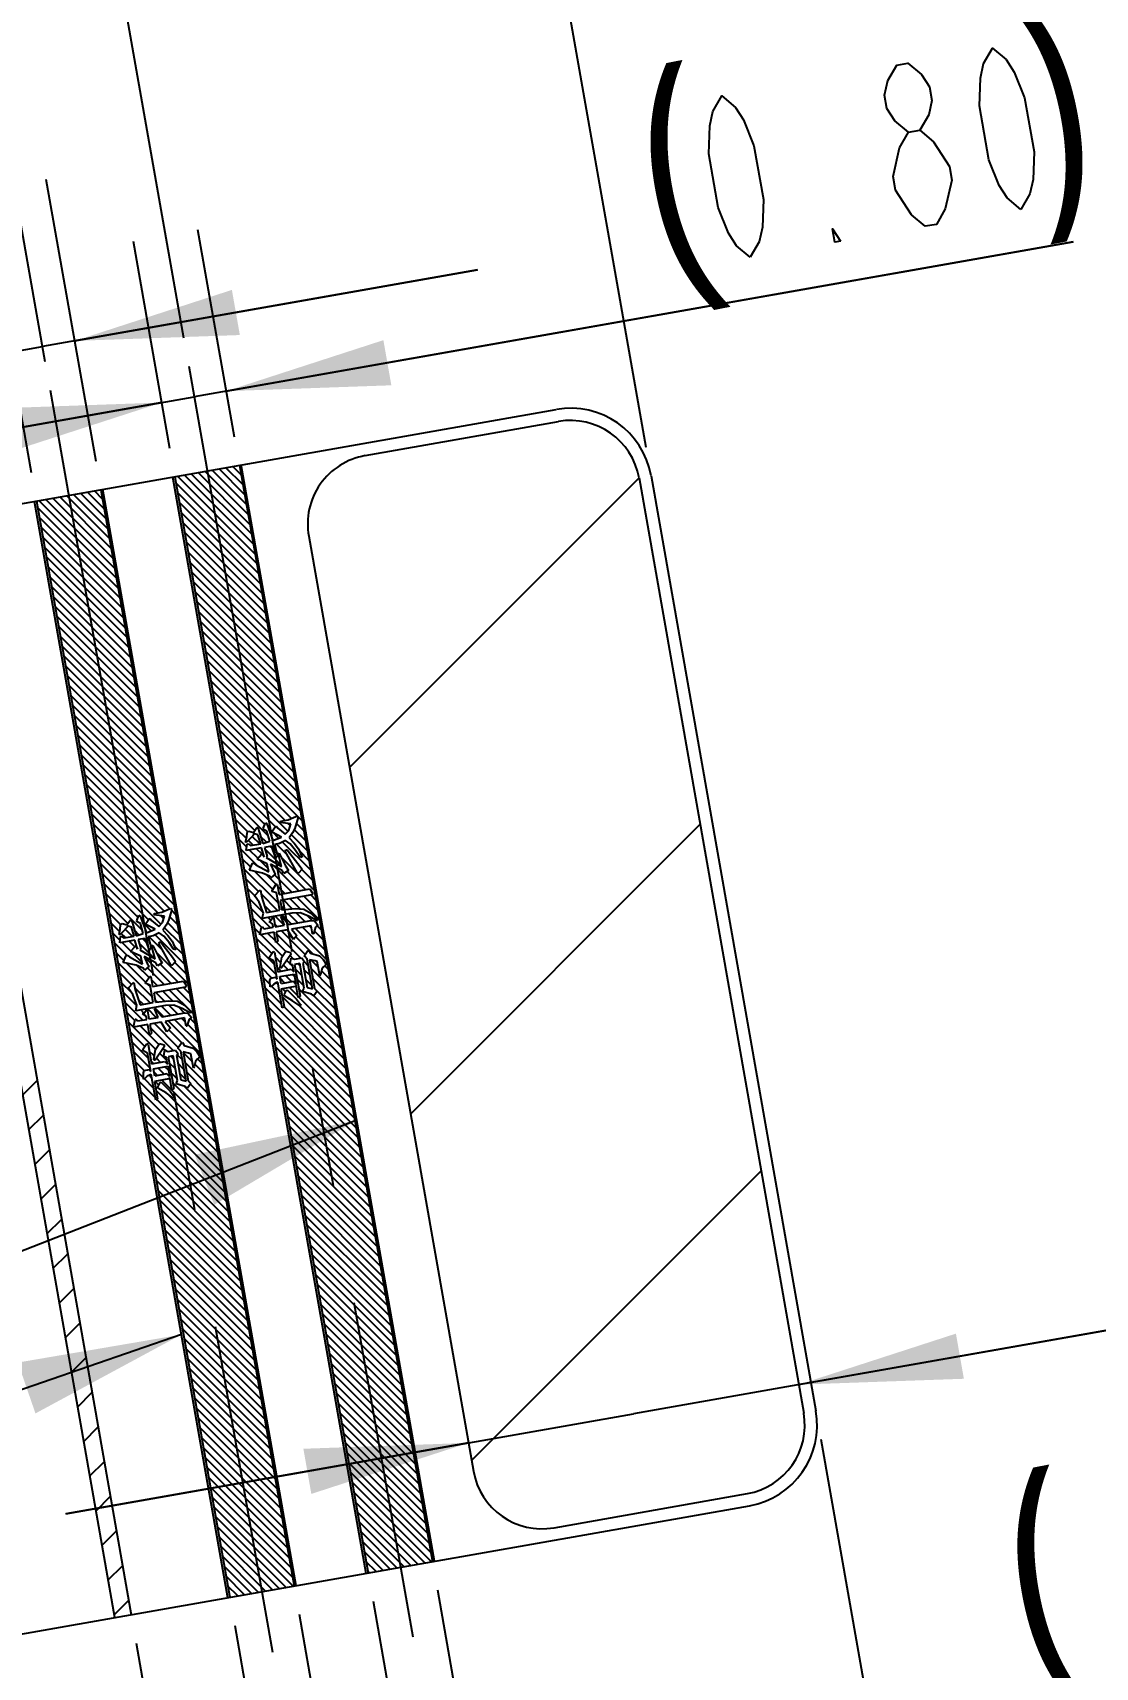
# Model space of a CAD drawing. Header units: millimetres. Extents: x -28 to 350, y 32 to 299.
# Drawn here: x 136.9 to 149.89, y 163.38 to 183.35 of the extents above; entities that cross this region are included whole.
import ezdxf

# ---------------------------------------------------------------- set-up
doc = ezdxf.new("R2010")
doc.units = ezdxf.units.MM
doc.header["$LTSCALE"] = 19.36
doc.header["$PDMODE"] = 3
doc.header["$PDSIZE"] = 6
doc.linetypes.add('CENTER', pattern=[0.6, 0.375, -0.075, 0.075, -0.075])
doc.layers.get('0').update_dxf_attribs({"linetype": 'CONTINUOUS'})
doc.layers.get('Defpoints').update_dxf_attribs({"linetype": 'CONTINUOUS'})
doc.layers.add('00_COSMETICS', color=7, linetype='CONTINUOUS')
doc.layers.add('DEFAULT_1', color=7, linetype='CENTER')
doc.layers.add('備註', color=1, linetype='CONTINUOUS', lineweight=20)
doc.styles.add('CHINESE', font='', dxfattribs={"width": 0.8})
doc.styles.get("Standard").update_dxf_attribs({"font": 'simplex.shx', "width": 0.56})
doc.styles.get('CHINESE').set_extended_font_data('PMingLiU')
doc.dimstyles.new('DIMSTYLE_2', dxfattribs={"dimtxt": 2, "dimasz": 2, "dimexe": 2, "dimexo": 0.35, "dimgap": 0.5, "dimtad": 1, "dimzin": 0, "dimdsep": 46, "dimtxsty": 'Standard', "dimcen": 0.09, "dimazin": 0, "dimtp": 0.01, "dimtm": 0.01, "dimtfac": 1, "dimtofl": 0, "dimtmove": 0, "dimatfit": 3, "dimfxl": 1, "dimtolj": 1, "dimtzin": 0, "dimarcsym": 0})
doc.dimstyles.new('DIMSTYLE_4', dxfattribs={"dimtxt": 2, "dimasz": 2, "dimexe": 2, "dimexo": 0.35, "dimgap": 0.5, "dimtad": 1, "dimzin": 0, "dimdsep": 46, "dimtxsty": 'Standard', "dimcen": 0.09, "dimazin": 0, "dimtol": 1, "dimtp": 0.4, "dimtm": 0.4, "dimtfac": 1, "dimtofl": 0, "dimtmove": 0, "dimatfit": 3, "dimfxl": 1, "dimtolj": 1, "dimtzin": 0, "dimarcsym": 0})
doc.dimstyles.get("Standard").update_dxf_attribs({"dimtxt": 2, "dimasz": 2, "dimexe": 2, "dimexo": 0.35, "dimtad": 1, "dimzin": 0, "dimdsep": 46, "dimtxsty": 'Standard', "dimcen": 0.09, "dimazin": 0, "dimtol": 1, "dimtp": 0.01, "dimtm": 0.01, "dimtfac": 1, "dimtofl": 0, "dimtmove": 0, "dimatfit": 3, "dimfxl": 1, "dimtolj": 1, "dimtzin": 0, "dimarcsym": 0})

# ---------------------------------------------------------------- blocks, each defined once
blk = doc.blocks.new('_FILLED')
at = {"color": 0, "linetype": 'ByBlock'}
blk.add_solid([(0, 0), (-1, 0.14), (-1, -0.14)], dxfattribs=at)
blk = doc.blocks.new('*D1619')
at = {"color": 2}
for p, q in [((140.634, 184.258), (162.033, 188.031)), ((144.395, 178.286), (142.913, 186.691)), ((138.743, 179.624), (137.66, 185.764)), ((143.26, 184.721), (140.634, 184.258)), ((138.008, 183.795), (140.634, 184.258))]:
    blk.add_line(p, q, dxfattribs=at)
at = {"color": 2, "xscale": 2, "yscale": 2, "zscale": 2}
for p, rotation in [((143.26, 184.721), 10), ((138.008, 183.795), 190)]:
    blk.add_blockref('_FILLED', p, dxfattribs=dict(at, rotation=rotation))
blk = doc.blocks.new('*D1720')
at = {"color": 2}
for p, q in [((138.42, 191.858), (160.346, 195.724)), ((144.395, 178.286), (141.546, 194.44)), ((137.047, 179.332), (134.599, 193.215)), ((141.893, 192.47), (138.42, 191.858)), ((134.946, 191.245), (138.42, 191.858))]:
    blk.add_line(p, q, dxfattribs=at)
at = {"color": 2, "xscale": 2, "yscale": 2, "zscale": 2}
for p, rotation in [((141.893, 192.47), 10), ((134.946, 191.245), 190)]:
    blk.add_blockref('_FILLED', p, dxfattribs=dict(at, rotation=rotation))
blk = doc.blocks.new('*D1922')
at = {"color": 2}
for p, q in [((159.22, 169.123), (144.242, 166.482)), ((146.261, 166.838), (159.22, 169.123)), ((137.299, 165.258), (144.242, 166.482)), ((142.223, 166.126), (137.299, 165.258))]:
    blk.add_line(p, q, dxfattribs=at)
at = {"color": 2, "xscale": 2, "yscale": 2, "zscale": 2}
for p, rotation in [((146.261, 166.838), 190), ((142.223, 166.126), 10)]:
    blk.add_blockref('_FILLED', p, dxfattribs=dict(at, rotation=rotation))
blk = doc.blocks.new('*D2831')
at = {"color": 2}
for p, q in [((141.056, 164.192), (141.904, 159.384)), ((141.844, 164.331), (142.692, 159.522)), ((154.473, 163.631), (141.951, 161.423)), ((142.345, 161.492), (154.473, 163.631)), ((136.633, 160.485), (141.951, 161.423)), ((141.557, 161.353), (136.633, 160.485))]:
    blk.add_line(p, q, dxfattribs=at)
at = {"color": 2, "xscale": 2, "yscale": 2, "zscale": 2}
for p, rotation in [((142.345, 161.492), 190), ((141.557, 161.353), 10)]:
    blk.add_blockref('_FILLED', p, dxfattribs=dict(at, rotation=rotation))
blk = doc.blocks.new('*D2932')
at = {"color": 2}
for p, q in [((140.153, 164.032), (142.28, 151.967)), ((139.365, 163.894), (141.492, 151.828)), ((146.857, 154.805), (141.539, 153.867)), ((141.933, 153.937), (146.857, 154.805)), ((132.872, 152.339), (141.539, 153.867)), ((141.145, 153.798), (132.872, 152.339))]:
    blk.add_line(p, q, dxfattribs=at)
at = {"color": 2, "xscale": 2, "yscale": 2, "zscale": 2}
for p, rotation in [((141.933, 153.937), 190), ((141.145, 153.798), 10)]:
    blk.add_blockref('_FILLED', p, dxfattribs=dict(at, rotation=rotation))
blk = doc.blocks.new('*D3033')
at = {"color": 2}
for p, q in [((139.361, 178.413), (138.915, 180.944)), ((138.573, 178.275), (138.127, 180.805)), ((149.615, 180.8), (138.868, 178.905)), ((139.262, 178.975), (149.615, 180.8)), ((133.55, 177.967), (138.868, 178.905)), ((138.474, 178.836), (133.55, 177.967))]:
    blk.add_line(p, q, dxfattribs=at)
at = {"color": 2, "xscale": 2, "yscale": 2, "zscale": 2}
for p, rotation in [((139.262, 178.975), 190), ((138.474, 178.836), 10)]:
    blk.add_blockref('_FILLED', p, dxfattribs=dict(at, rotation=rotation))
blk = doc.blocks.new('*D3134')
at = {"color": 2}
for p, q in [((137.67, 178.115), (137.062, 181.559)), ((136.882, 177.976), (136.274, 181.42)), ((142.334, 180.458), (137.016, 179.52)), ((137.41, 179.589), (142.334, 180.458)), ((129.495, 178.194), (137.016, 179.52)), ((136.622, 179.45), (129.495, 178.194))]:
    blk.add_line(p, q, dxfattribs=at)
at = {"color": 2, "xscale": 2, "yscale": 2, "zscale": 2}
for p, rotation in [((137.41, 179.589), 190), ((136.622, 179.45), 10)]:
    blk.add_blockref('_FILLED', p, dxfattribs=dict(at, rotation=rotation))
blk = doc.blocks.new('*D3336')
at = {"color": 0, "lineweight": -2}
for p, q in [((146.53, 166.172), (148.314, 156.058)), ((138.159, 163.681), (139.768, 154.552)), ((147.966, 158.028), (158.274, 159.846)), ((145.997, 157.681), (141.391, 156.869))]:
    blk.add_line(p, q, dxfattribs=at)
at = {"color": 0}
for points in [[(146.055, 157.352), (145.939, 158.009), (147.966, 158.028)], [(141.333, 157.197), (141.449, 156.54), (139.421, 156.521)]]:
    blk.add_solid(points, dxfattribs=at)
at = {"layer": 'Defpoints', "color": 0}
for p in [(146.47, 166.517), (138.098, 164.026), (139.421, 156.521)]:
    blk.add_point(p, dxfattribs=at)
at = {"color": 0, "insert": (149.879, 161.581), "char_height": 2, "attachment_point": 1, "rotation": 10, "line_spacing_factor": 0.9}
blk.add_mtext('\\A1;{8.68\\C1;%%P0.3}', dxfattribs=at)

msp = doc.modelspace()

# ---------------------------------------------------------------- linework, layer by layer
at = {"color": 2}
for p, q in [((147.805, 180.989), (147.638, 181.128)), ((139.612, 176.989), (138.666, 177.935)), ((139.591, 177.11), (138.75, 177.95)), ((139.57, 177.231), (138.835, 177.965)), ((139.548, 177.352), (138.92, 177.98)), ((139.527, 177.473), (139.004, 177.995)), ((139.506, 177.593), (139.089, 178.01)), ((139.484, 177.714), (139.174, 178.025)), ((139.463, 177.835), (139.258, 178.04)), ((139.442, 177.956), (139.343, 178.055)), ((137.772, 177.535), (137.566, 177.741)), ((137.751, 177.656), (137.65, 177.756)), ((139.634, 176.868), (138.647, 177.854)), ((139.655, 176.747), (138.669, 177.734)), ((137.942, 176.568), (136.956, 177.554)), ((137.921, 176.689), (136.973, 177.637)), ((137.9, 176.81), (137.058, 177.652)), ((137.878, 176.931), (137.142, 177.667)), ((137.857, 177.052), (137.227, 177.682)), ((137.836, 177.173), (137.312, 177.697)), ((137.814, 177.293), (137.396, 177.712)), ((137.793, 177.414), (137.481, 177.727)), ((139.676, 176.626), (138.69, 177.613)), ((137.964, 176.447), (136.977, 177.433)), ((139.697, 176.506), (138.711, 177.492)), ((139.719, 176.385), (138.733, 177.371)), ((137.985, 176.326), (136.999, 177.313)), ((138.006, 176.206), (137.02, 177.192)), ((139.74, 176.264), (138.754, 177.25)), ((138.028, 176.085), (137.041, 177.071)), ((138.049, 175.964), (137.063, 176.95)), ((139.761, 176.143), (138.775, 177.129)), ((139.783, 176.022), (138.796, 177.008)), ((138.07, 175.843), (137.084, 176.829)), ((139.804, 175.901), (138.818, 176.887)), ((139.825, 175.78), (138.839, 176.767)), ((138.092, 175.722), (137.105, 176.708)), ((138.113, 175.601), (137.127, 176.587)), ((139.847, 175.659), (138.86, 176.646)), ((138.134, 175.48), (137.148, 176.467)), ((138.155, 175.359), (137.169, 176.346)), ((139.868, 175.539), (138.882, 176.525)), ((139.889, 175.418), (138.903, 176.404)), ((138.177, 175.239), (137.191, 176.225)), ((139.911, 175.297), (138.924, 176.283)), ((139.932, 175.176), (138.946, 176.162)), ((138.198, 175.118), (137.212, 176.104)), ((138.219, 174.997), (137.233, 175.983)), ((139.953, 175.055), (138.967, 176.041)), ((138.241, 174.876), (137.254, 175.862)), ((138.262, 174.755), (137.276, 175.741)), ((139.975, 174.934), (138.988, 175.92)), ((139.996, 174.813), (139.01, 175.8)), ((138.283, 174.634), (137.297, 175.62)), ((140.017, 174.692), (139.031, 175.679)), ((140.038, 174.572), (139.052, 175.558)), ((138.305, 174.513), (137.318, 175.5)), ((138.326, 174.392), (137.34, 175.379)), ((140.06, 174.451), (139.074, 175.437)), ((138.347, 174.272), (137.361, 175.258)), ((138.369, 174.151), (137.382, 175.137)), ((140.081, 174.33), (139.095, 175.316)), ((140.102, 174.209), (139.116, 175.195)), ((138.39, 174.03), (137.404, 175.016)), ((140.124, 174.088), (139.137, 175.074)), ((140.145, 173.967), (139.159, 174.953)), ((138.411, 173.909), (137.425, 174.895)), ((138.433, 173.788), (137.446, 174.774)), ((140.166, 173.846), (139.18, 174.833)), ((138.454, 173.667), (137.468, 174.653)), ((140.188, 173.725), (139.201, 174.712)), ((140.059, 173.754), (139.223, 174.591)), ((138.475, 173.546), (137.489, 174.533)), ((138.496, 173.425), (137.51, 174.412)), ((139.984, 173.73), (139.244, 174.47)), ((140.017, 173.597), (139.265, 174.349)), ((138.518, 173.305), (137.532, 174.291)), ((138.539, 173.184), (137.553, 174.17)), ((139.862, 173.653), (139.287, 174.228)), ((138.56, 173.063), (137.574, 174.049)), ((139.734, 173.682), (139.308, 174.107)), ((139.775, 173.541), (139.329, 173.986)), ((138.582, 172.942), (137.596, 173.928)), ((138.603, 172.821), (137.617, 173.807)), ((139.61, 173.607), (139.351, 173.866)), ((139.526, 173.59), (139.372, 173.745)), ((138.624, 172.7), (137.638, 173.686)), ((138.573, 172.652), (137.659, 173.566)), ((139.508, 173.509), (139.393, 173.624)), ((139.825, 173.591), (139.773, 173.643)), ((139.902, 173.513), (139.834, 173.582)), ((140.046, 173.668), (140.02, 173.694)), ((140.252, 173.363), (140.057, 173.557)), ((140.23, 173.484), (140.094, 173.62)), ((140.209, 173.605), (140.119, 173.695)), ((138.503, 172.622), (137.681, 173.445)), ((139.511, 173.407), (139.415, 173.503)), ((139.634, 173.184), (139.436, 173.382)), ((139.589, 173.428), (139.532, 173.485)), ((139.649, 173.268), (139.548, 173.369)), ((139.674, 173.443), (139.58, 173.536)), ((139.699, 173.319), (139.633, 173.384)), ((139.752, 173.464), (139.681, 173.535)), ((139.934, 173.183), (139.735, 173.382)), ((139.826, 173.39), (139.802, 173.414)), ((139.832, 173.484), (139.83, 173.486)), ((140.01, 173.306), (139.876, 173.44)), ((140.294, 173.121), (139.949, 173.466)), ((140.273, 173.242), (140.156, 173.359)), ((138.425, 172.601), (137.702, 173.324)), ((138.464, 172.462), (137.723, 173.203)), ((139.561, 173.158), (139.457, 173.261)), ((139.901, 172.718), (139.478, 173.14)), ((139.775, 173.143), (139.679, 173.239)), ((139.72, 173.297), (139.713, 173.304)), ((140.148, 172.869), (139.843, 173.174)), ((139.899, 173.318), (139.879, 173.338)), ((140.337, 172.879), (139.933, 173.283)), ((138.31, 172.517), (137.745, 173.082)), ((138.184, 172.543), (137.766, 172.961)), ((139.657, 172.863), (139.5, 173.019)), ((139.83, 172.888), (139.608, 173.11)), ((139.871, 172.947), (139.748, 173.07)), ((140.063, 172.854), (139.851, 173.066)), ((140.233, 172.884), (140.008, 173.108)), ((140.316, 173), (140.185, 173.13)), ((138.236, 172.392), (137.787, 172.84)), ((139.615, 172.805), (139.521, 172.899)), ((139.713, 172.607), (139.542, 172.778)), ((139.889, 172.63), (139.688, 172.832)), ((139.88, 172.839), (139.868, 172.85)), ((139.979, 172.839), (139.89, 172.928)), ((140.067, 172.652), (139.96, 172.759)), ((140.167, 172.651), (140.044, 172.773)), ((140.401, 172.517), (140.129, 172.788)), ((140.379, 172.638), (140.214, 172.803)), ((140.358, 172.758), (140.298, 172.818)), ((138.058, 172.47), (137.809, 172.719)), ((137.972, 172.457), (137.83, 172.599)), ((138.497, 172.529), (138.457, 172.569)), ((138.667, 172.458), (138.57, 172.556)), ((138.646, 172.579), (138.592, 172.633)), ((139.8, 172.421), (139.564, 172.657)), ((139.805, 172.615), (139.725, 172.695)), ((139.808, 172.512), (139.775, 172.545)), ((139.969, 172.451), (139.859, 172.56)), ((139.976, 172.643), (139.932, 172.686)), ((140.054, 172.466), (139.944, 172.575)), ((140.138, 172.481), (140.029, 172.59)), ((140.223, 172.495), (140.119, 172.599)), ((140.311, 172.507), (140.25, 172.568)), ((137.96, 172.369), (137.851, 172.478)), ((137.963, 172.266), (137.873, 172.357)), ((138.03, 172.299), (137.978, 172.351)), ((138.115, 172.314), (138.027, 172.401)), ((138.107, 172.421), (138.098, 172.43)), ((138.195, 172.333), (138.143, 172.385)), ((138.345, 172.382), (138.236, 172.491)), ((138.71, 172.217), (138.505, 172.421)), ((138.688, 172.338), (138.543, 172.483)), ((139.694, 172.427), (139.585, 172.536)), ((139.675, 172.346), (139.606, 172.415)), ((139.867, 172.254), (139.77, 172.351)), ((139.884, 172.436), (139.856, 172.465)), ((140.172, 172.048), (139.877, 172.344)), ((140.227, 172.093), (139.939, 172.381)), ((140.486, 172.033), (140.108, 172.411)), ((140.465, 172.154), (140.193, 172.426)), ((140.303, 172.416), (140.278, 172.441)), ((140.443, 172.275), (140.338, 172.381)), ((140.422, 172.396), (140.374, 172.444)), ((138.047, 172.083), (137.894, 172.236)), ((138.096, 172.133), (137.989, 172.24)), ((138.143, 172.186), (138.074, 172.255)), ((138.382, 172.047), (138.196, 172.233)), ((138.289, 172.239), (138.243, 172.285)), ((138.485, 172.143), (138.317, 172.311)), ((138.359, 172.17), (138.339, 172.189)), ((138.752, 171.975), (138.394, 172.333)), ((138.731, 172.096), (138.623, 172.203)), ((139.818, 172.104), (139.628, 172.294)), ((139.853, 171.97), (139.649, 172.173)), ((139.949, 172.072), (139.685, 172.336)), ((139.99, 172.131), (139.876, 172.245)), ((140.32, 172.1), (140.111, 172.308)), ((138.01, 172.02), (137.915, 172.115)), ((138.359, 171.571), (137.937, 171.994)), ((138.278, 171.752), (138.043, 171.988)), ((138.233, 171.997), (138.105, 172.124)), ((138.319, 171.811), (138.174, 171.955)), ((138.589, 171.74), (138.263, 172.066)), ((138.795, 171.733), (138.405, 172.123)), ((138.674, 171.755), (138.453, 171.975)), ((138.774, 171.854), (138.632, 171.995)), ((139.874, 171.849), (139.67, 172.052)), ((139.93, 171.992), (139.863, 172.059)), ((140.017, 171.905), (139.96, 171.962)), ((140.045, 171.977), (140.001, 172.021)), ((140.08, 172.041), (140.042, 172.079)), ((140.076, 171.945), (140.048, 171.973)), ((140.164, 171.957), (140.143, 171.978)), ((140.268, 171.952), (140.218, 172.003)), ((140.388, 171.932), (140.294, 172.026)), ((140.507, 171.912), (140.466, 171.954)), ((138.104, 171.727), (137.958, 171.873)), ((138.107, 171.624), (137.979, 171.752)), ((138.504, 171.725), (138.297, 171.932)), ((138.42, 171.71), (138.348, 171.782)), ((139.818, 171.805), (139.692, 171.932)), ((139.797, 171.727), (139.713, 171.811)), ((139.895, 171.728), (139.874, 171.749)), ((139.933, 171.89), (139.884, 171.939)), ((139.979, 171.743), (139.921, 171.802)), ((140.064, 171.758), (139.987, 171.835)), ((140.097, 171.825), (140.072, 171.85)), ((140.186, 171.836), (140.107, 171.914)), ((140.207, 171.715), (140.129, 171.793)), ((140.29, 171.832), (140.211, 171.91)), ((140.311, 171.711), (140.233, 171.789)), ((140.55, 171.671), (140.3, 171.921)), ((140.571, 171.55), (140.321, 171.8)), ((140.529, 171.791), (140.426, 171.894)), ((138.168, 171.464), (138, 171.632)), ((138.33, 171.501), (138.146, 171.685)), ((138.246, 171.486), (138.187, 171.544)), ((138.338, 171.692), (138.3, 171.73)), ((138.507, 171.523), (138.401, 171.629)), ((138.605, 171.525), (138.486, 171.644)), ((138.859, 171.371), (138.57, 171.659)), ((138.838, 171.491), (138.655, 171.674)), ((138.816, 171.612), (138.74, 171.689)), ((139.938, 171.486), (139.734, 171.69)), ((140.742, 170.583), (139.756, 171.569)), ((139.916, 171.607), (139.817, 171.707)), ((140.699, 170.824), (139.948, 171.576)), ((139.988, 171.636), (139.95, 171.674)), ((140.14, 171.583), (140.034, 171.689)), ((140.119, 171.704), (140.112, 171.71)), ((140.635, 171.187), (140.15, 171.672)), ((140.657, 171.066), (140.151, 171.572)), ((140.614, 171.308), (140.334, 171.588)), ((140.593, 171.429), (140.342, 171.679)), ((138.241, 171.292), (138.022, 171.511)), ((138.146, 171.287), (138.043, 171.39)), ((138.256, 171.376), (138.216, 171.416)), ((138.41, 171.321), (138.301, 171.431)), ((138.495, 171.336), (138.385, 171.446)), ((138.416, 171.514), (138.39, 171.54)), ((138.579, 171.351), (138.47, 171.461)), ((138.664, 171.366), (138.559, 171.472)), ((138.749, 171.381), (138.678, 171.452)), ((140.763, 170.462), (139.777, 171.448)), ((140.72, 170.704), (139.967, 171.457)), ((140.678, 170.945), (140.15, 171.473)), ((138.397, 170.936), (138.064, 171.269)), ((138.266, 170.968), (138.086, 171.148)), ((138.438, 170.994), (138.211, 171.222)), ((138.304, 171.229), (138.296, 171.237)), ((138.326, 171.306), (138.314, 171.318)), ((138.614, 170.919), (138.335, 171.198)), ((138.675, 170.957), (138.38, 171.252)), ((138.944, 170.887), (138.55, 171.282)), ((138.717, 171.014), (138.558, 171.173)), ((138.923, 171.008), (138.634, 171.296)), ((138.761, 171.27), (138.719, 171.311)), ((138.901, 171.129), (138.789, 171.241)), ((138.88, 171.25), (138.819, 171.31)), ((140.784, 170.341), (139.798, 171.327)), ((140.806, 170.22), (139.82, 171.206)), ((138.311, 170.824), (138.107, 171.027)), ((138.511, 170.922), (138.49, 170.943)), ((138.752, 170.98), (138.743, 170.989)), ((140.827, 170.099), (139.841, 171.085)), ((140.848, 169.978), (139.862, 170.965)), ((138.332, 170.703), (138.128, 170.906)), ((138.259, 170.676), (138.15, 170.785)), ((138.383, 170.851), (138.321, 170.913)), ((138.374, 170.761), (138.342, 170.792)), ((138.458, 170.775), (138.408, 170.826)), ((138.534, 170.799), (138.449, 170.884)), ((138.644, 170.69), (138.565, 170.768)), ((138.622, 170.811), (138.584, 170.849)), ((138.726, 170.806), (138.663, 170.869)), ((138.748, 170.685), (138.669, 170.764)), ((138.846, 170.786), (138.736, 170.896)), ((139.008, 170.524), (138.758, 170.775)), ((138.987, 170.645), (138.878, 170.754)), ((138.965, 170.766), (138.911, 170.82)), ((140.87, 169.857), (139.883, 170.844)), ((136.775, 170.377), (136.948, 170.549)), ((138.252, 170.584), (138.171, 170.665)), ((138.396, 170.34), (138.192, 170.544)), ((138.374, 170.461), (138.262, 170.573)), ((138.353, 170.582), (138.318, 170.617)), ((138.421, 170.614), (138.379, 170.656)), ((138.437, 170.498), (138.391, 170.544)), ((138.505, 170.629), (138.428, 170.706)), ((139.115, 169.92), (138.475, 170.559)), ((138.555, 170.678), (138.513, 170.721)), ((138.577, 170.558), (138.56, 170.574)), ((138.665, 170.569), (138.587, 170.647)), ((138.769, 170.564), (138.691, 170.643)), ((139.029, 170.404), (138.779, 170.654)), ((140.891, 169.737), (139.905, 170.723)), ((140.912, 169.616), (139.926, 170.602)), ((139.2, 169.437), (138.214, 170.423)), ((139.157, 169.678), (138.406, 170.43)), ((139.136, 169.799), (138.552, 170.383)), ((139.093, 170.041), (138.608, 170.526)), ((139.072, 170.162), (138.752, 170.482)), ((139.051, 170.283), (138.823, 170.51)), ((140.934, 169.495), (139.947, 170.481)), ((140.955, 169.374), (139.969, 170.36)), ((139.221, 169.316), (138.235, 170.302)), ((139.242, 169.195), (138.256, 170.181)), ((139.179, 169.557), (138.413, 170.323)), ((140.976, 169.253), (139.99, 170.239)), ((136.85, 169.953), (137.022, 170.126)), ((139.264, 169.074), (138.278, 170.06)), ((140.998, 169.132), (140.011, 170.118)), ((141.019, 169.011), (140.033, 169.998)), ((139.285, 168.953), (138.299, 169.939)), ((139.306, 168.832), (138.32, 169.818)), ((141.04, 168.89), (140.054, 169.877)), ((141.062, 168.77), (140.075, 169.756)), ((136.924, 169.53), (137.097, 169.703)), ((139.328, 168.711), (138.341, 169.698)), ((139.349, 168.59), (138.363, 169.577)), ((141.083, 168.649), (140.097, 169.635)), ((139.37, 168.47), (138.384, 169.456)), ((141.104, 168.528), (140.118, 169.514)), ((141.125, 168.407), (140.139, 169.393)), ((136.999, 169.107), (137.171, 169.28)), ((139.392, 168.349), (138.405, 169.335)), ((139.413, 168.228), (138.427, 169.214)), ((141.147, 168.286), (140.161, 169.272)), ((141.168, 168.165), (140.182, 169.151)), ((139.434, 168.107), (138.448, 169.093)), ((139.456, 167.986), (138.469, 168.972)), ((141.189, 168.044), (140.203, 169.031)), ((137.073, 168.684), (137.246, 168.856)), ((139.477, 167.865), (138.491, 168.851)), ((141.211, 167.924), (140.224, 168.91)), ((141.232, 167.803), (140.246, 168.789)), ((139.498, 167.744), (138.512, 168.731)), ((139.52, 167.623), (138.533, 168.61)), ((141.253, 167.682), (140.267, 168.668)), ((141.275, 167.561), (140.288, 168.547)), ((137.148, 168.261), (137.321, 168.433)), ((139.541, 167.503), (138.555, 168.489)), ((139.562, 167.382), (138.576, 168.368)), ((141.296, 167.44), (140.31, 168.426)), ((139.583, 167.261), (138.597, 168.247)), ((141.317, 167.319), (140.331, 168.305)), ((141.339, 167.198), (140.352, 168.185)), ((137.223, 167.837), (137.395, 168.01)), ((139.605, 167.14), (138.619, 168.126)), ((139.626, 167.019), (138.64, 168.005)), ((141.36, 167.077), (140.374, 168.064)), ((139.647, 166.898), (138.661, 167.884)), ((139.669, 166.777), (138.682, 167.764)), ((141.381, 166.957), (140.395, 167.943)), ((141.403, 166.836), (140.416, 167.822)), ((137.297, 167.414), (137.47, 167.587)), ((139.69, 166.656), (138.704, 167.643)), ((141.424, 166.715), (140.438, 167.701)), ((141.445, 166.594), (140.459, 167.58)), ((139.711, 166.536), (138.725, 167.522)), ((139.733, 166.415), (138.746, 167.401)), ((141.466, 166.473), (140.48, 167.459)), ((137.372, 166.991), (137.545, 167.164)), ((139.754, 166.294), (138.768, 167.28)), ((139.775, 166.173), (138.789, 167.159)), ((141.488, 166.352), (140.502, 167.338)), ((141.509, 166.231), (140.523, 167.218)), ((139.797, 166.052), (138.81, 167.038)), ((141.53, 166.11), (140.544, 167.097)), ((141.552, 165.99), (140.565, 166.976)), ((139.818, 165.931), (138.832, 166.917)), ((139.839, 165.81), (138.853, 166.797)), ((141.573, 165.869), (140.587, 166.855)), ((137.446, 166.568), (137.619, 166.741)), ((139.861, 165.689), (138.874, 166.676)), ((139.882, 165.569), (138.896, 166.555)), ((141.594, 165.748), (140.608, 166.734)), ((141.616, 165.627), (140.629, 166.613)), ((139.903, 165.448), (138.917, 166.434)), ((141.637, 165.506), (140.651, 166.492)), ((141.658, 165.385), (140.672, 166.371)), ((137.521, 166.145), (137.694, 166.317)), ((139.924, 165.327), (138.938, 166.313)), ((139.946, 165.206), (138.96, 166.192)), ((141.68, 165.264), (140.693, 166.251)), ((139.967, 165.085), (138.981, 166.071)), ((139.988, 164.964), (139.002, 165.95)), ((141.701, 165.143), (140.715, 166.13)), ((141.722, 165.023), (140.736, 166.009)), ((137.596, 165.722), (137.768, 165.894)), ((140.01, 164.843), (139.023, 165.83)), ((141.744, 164.902), (140.757, 165.888)), ((141.765, 164.781), (140.779, 165.767)), ((140.031, 164.722), (139.045, 165.709)), ((140.052, 164.602), (139.066, 165.588)), ((141.773, 164.673), (140.8, 165.646)), ((137.67, 165.298), (137.843, 165.471)), ((140.074, 164.481), (139.087, 165.467)), ((141.688, 164.659), (140.821, 165.525)), ((141.603, 164.644), (140.843, 165.404)), ((140.08, 164.375), (139.109, 165.346)), ((139.995, 164.36), (139.13, 165.225)), ((141.519, 164.629), (140.864, 165.284)), ((141.434, 164.614), (140.885, 165.163)), ((137.745, 164.875), (137.918, 165.048)), ((139.911, 164.345), (139.151, 165.104)), ((139.826, 164.33), (139.173, 164.983)), ((141.349, 164.599), (140.906, 165.042)), ((139.741, 164.315), (139.194, 164.863)), ((141.265, 164.584), (140.928, 164.921)), ((141.18, 164.569), (140.949, 164.8)), ((137.82, 164.452), (137.992, 164.625)), ((139.657, 164.3), (139.215, 164.742)), ((139.572, 164.285), (139.237, 164.621)), ((141.095, 164.554), (140.97, 164.679)), ((141.011, 164.539), (140.992, 164.558)), ((139.487, 164.271), (139.258, 164.5)), ((139.403, 164.256), (139.279, 164.379)), ((137.894, 164.029), (138.067, 164.201)), ((139.318, 164.241), (139.301, 164.258))]:
    msp.add_line(p, q, dxfattribs=at)
at = {"color": 7}
for p, q in [((125.574, 175.627), (143.297, 178.752)), ((144.455, 177.941), (146.47, 166.517)), ((127.789, 162.208), (145.658, 165.359))]:
    msp.add_line(p, q, dxfattribs=at)
at = {"color": 4}
for p, q in [((139.422, 178.069), (141.783, 164.675)), ((137.73, 177.771), (140.092, 164.377)), ((138.634, 177.93), (140.996, 164.536)), ((136.942, 177.632), (139.304, 164.238)), ((137.901, 163.991), (135.539, 177.384)), ((135.736, 177.419), (138.098, 164.026)), ((140.018, 173.736), (140.114, 173.779)), ((140.141, 173.77), (140.101, 173.634)), ((140.114, 173.779), (140.126, 173.781)), ((140.126, 173.781), (140.141, 173.77)), ((139.513, 173.531), (139.516, 173.583)), ((139.516, 173.583), (139.539, 173.6)), ((139.539, 173.6), (139.594, 173.584)), ((139.588, 173.544), (139.544, 173.498)), ((139.598, 173.559), (139.588, 173.544)), ((139.594, 173.584), (139.635, 173.643)), ((139.65, 173.555), (139.596, 173.571)), ((139.596, 173.571), (139.598, 173.559)), ((139.635, 173.643), (139.647, 173.645)), ((139.647, 173.645), (139.708, 173.449)), ((139.683, 173.445), (139.65, 173.555)), ((139.714, 173.631), (139.741, 173.7)), ((139.717, 173.618), (139.714, 173.631)), ((139.758, 173.6), (139.717, 173.618)), ((139.741, 173.7), (139.756, 173.69)), ((139.756, 173.69), (139.831, 173.484)), ((139.793, 173.477), (139.758, 173.6)), ((139.823, 173.598), (139.864, 173.657)), ((139.825, 173.586), (139.823, 173.598)), ((139.939, 173.528), (139.825, 173.586)), ((139.864, 173.657), (139.877, 173.659)), ((139.877, 173.659), (139.894, 173.637)), ((139.894, 173.637), (139.984, 173.562)), ((139.92, 173.706), (139.931, 173.72)), ((140.052, 173.69), (139.92, 173.706)), ((139.931, 173.72), (140.018, 173.736)), ((139.984, 173.562), (140.028, 173.609)), ((140.028, 173.609), (140.052, 173.69)), ((140.072, 173.578), (140.031, 173.519)), ((140.101, 173.634), (140.072, 173.578)), ((139.499, 173.464), (139.513, 173.531)), ((139.511, 173.466), (139.499, 173.464)), ((139.504, 173.362), (139.516, 173.441)), ((139.692, 173.395), (139.504, 173.362)), ((139.544, 173.498), (139.511, 173.466)), ((139.516, 173.441), (139.528, 173.443)), ((139.528, 173.443), (139.558, 173.423)), ((139.558, 173.423), (139.683, 173.445)), ((139.724, 173.284), (139.692, 173.395)), ((139.708, 173.449), (139.793, 173.477)), ((139.817, 173.417), (139.729, 173.401)), ((139.729, 173.401), (139.761, 173.291)), ((139.868, 173.271), (139.817, 173.417)), ((139.831, 173.484), (139.939, 173.528)), ((139.914, 173.447), (139.852, 173.436)), ((139.852, 173.436), (139.889, 173.3)), ((139.985, 173.485), (139.914, 173.447)), ((139.982, 173.356), (139.992, 173.37)), ((140.133, 173.086), (139.982, 173.356)), ((140.044, 173.444), (139.985, 173.485)), ((139.992, 173.37), (140.005, 173.373)), ((140.005, 173.373), (140.138, 173.203)), ((140.031, 173.519), (140.094, 173.453)), ((140.109, 173.365), (140.044, 173.444)), ((140.094, 173.453), (140.145, 173.384)), ((140.162, 173.284), (140.109, 173.365)), ((140.145, 173.384), (140.187, 173.289)), ((139.546, 173.124), (139.583, 173.208)), ((139.583, 173.208), (139.595, 173.21)), ((139.595, 173.21), (139.625, 173.189)), ((139.625, 173.189), (139.782, 173.101)), ((139.639, 173.256), (139.692, 173.317)), ((139.764, 173.201), (139.639, 173.256)), ((139.692, 173.317), (139.705, 173.32)), ((139.705, 173.32), (139.724, 173.284)), ((139.761, 173.291), (139.751, 173.276)), ((139.751, 173.276), (139.938, 173.167)), ((139.782, 173.101), (139.764, 173.201)), ((139.947, 173.117), (139.804, 173.195)), ((139.804, 173.195), (139.847, 173.1)), ((139.889, 173.3), (139.868, 173.271)), ((139.897, 173.328), (139.909, 173.33)), ((139.899, 173.315), (139.897, 173.328)), ((139.938, 173.167), (139.899, 173.315)), ((139.909, 173.33), (139.988, 173.176)), ((139.988, 173.176), (140.024, 173.118)), ((140.138, 173.203), (140.189, 173.134)), ((140.19, 173.276), (140.162, 173.284)), ((140.187, 173.289), (140.19, 173.276)), ((139.707, 173.088), (139.546, 173.124)), ((139.791, 173.051), (139.707, 173.088)), ((139.808, 173.028), (139.791, 173.051)), ((139.864, 173.077), (139.808, 173.028)), ((139.822, 172.876), (139.873, 172.95)), ((139.847, 173.1), (139.864, 173.077)), ((139.873, 172.95), (139.886, 172.952)), ((139.886, 172.952), (139.908, 172.827)), ((139.966, 173.082), (139.947, 173.117)), ((140.024, 173.118), (139.966, 173.082)), ((140.145, 173.088), (140.133, 173.086)), ((140.189, 173.134), (140.145, 173.088)), ((139.613, 172.814), (139.667, 172.875)), ((139.616, 172.801), (139.613, 172.814)), ((139.666, 172.733), (139.616, 172.801)), ((139.667, 172.875), (139.68, 172.877)), ((139.68, 172.877), (139.695, 172.789)), ((139.695, 172.789), (139.753, 172.606)), ((139.824, 172.864), (139.822, 172.876)), ((139.878, 172.847), (139.824, 172.864)), ((139.916, 172.635), (139.878, 172.847)), ((139.908, 172.827), (140.283, 172.893)), ((140.309, 172.82), (139.921, 172.752)), ((139.921, 172.752), (139.941, 172.639)), ((140.283, 172.893), (140.319, 172.835)), ((140.319, 172.835), (140.309, 172.82)), ((138.169, 172.504), (138.195, 172.573)), ((138.195, 172.573), (138.21, 172.563)), ((138.21, 172.563), (138.285, 172.357)), ((138.375, 172.579), (138.385, 172.594)), ((138.507, 172.563), (138.375, 172.579)), ((138.385, 172.594), (138.473, 172.609)), ((138.473, 172.609), (138.568, 172.652)), ((138.482, 172.482), (138.507, 172.563)), ((138.596, 172.644), (138.555, 172.507)), ((138.568, 172.652), (138.581, 172.654)), ((138.581, 172.654), (138.596, 172.644)), ((139.716, 172.599), (139.666, 172.733)), ((139.702, 172.533), (139.716, 172.599)), ((140.064, 172.596), (139.702, 172.533)), ((139.753, 172.606), (139.916, 172.635)), ((139.798, 172.498), (139.839, 172.557)), ((139.839, 172.557), (139.861, 172.432)), ((139.929, 172.56), (139.942, 172.562)), ((139.974, 172.452), (139.929, 172.56)), ((139.941, 172.639), (140.106, 172.655)), ((139.942, 172.562), (140.024, 172.46)), ((140.167, 172.602), (140.064, 172.596)), ((140.106, 172.655), (140.21, 172.648)), ((140.278, 172.557), (140.167, 172.602)), ((140.21, 172.648), (140.296, 172.599)), ((140.364, 172.507), (140.278, 172.557)), ((140.296, 172.599), (140.374, 172.522)), ((137.953, 172.337), (137.967, 172.404)), ((137.999, 172.371), (137.966, 172.339)), ((137.967, 172.404), (137.971, 172.456)), ((137.971, 172.456), (137.994, 172.473)), ((137.994, 172.473), (138.048, 172.457)), ((138.042, 172.417), (137.999, 172.371)), ((138.053, 172.432), (138.042, 172.417)), ((138.048, 172.457), (138.09, 172.516)), ((138.105, 172.428), (138.051, 172.444)), ((138.051, 172.444), (138.053, 172.432)), ((138.09, 172.516), (138.102, 172.518)), ((138.102, 172.518), (138.162, 172.322)), ((138.137, 172.318), (138.105, 172.428)), ((138.162, 172.322), (138.248, 172.35)), ((138.171, 172.491), (138.169, 172.504)), ((138.213, 172.473), (138.171, 172.491)), ((138.248, 172.35), (138.213, 172.473)), ((138.278, 172.471), (138.319, 172.53)), ((138.28, 172.459), (138.278, 172.471)), ((138.393, 172.402), (138.28, 172.459)), ((138.285, 172.357), (138.393, 172.402)), ((138.319, 172.53), (138.332, 172.533)), ((138.332, 172.533), (138.348, 172.51)), ((138.348, 172.51), (138.439, 172.435)), ((138.44, 172.358), (138.369, 172.32)), ((138.439, 172.435), (138.482, 172.482)), ((138.499, 172.317), (138.44, 172.358)), ((138.526, 172.451), (138.485, 172.392)), ((138.485, 172.392), (138.549, 172.326)), ((138.555, 172.507), (138.526, 172.451)), ((139.672, 172.334), (139.694, 172.428)), ((139.847, 172.365), (139.672, 172.334)), ((139.694, 172.428), (139.707, 172.43)), ((139.707, 172.43), (139.724, 172.407)), ((139.724, 172.407), (139.836, 172.427)), ((139.786, 172.496), (139.798, 172.498)), ((139.83, 172.465), (139.786, 172.496)), ((139.836, 172.427), (139.83, 172.465)), ((139.869, 172.24), (139.847, 172.365)), ((139.861, 172.432), (139.974, 172.452)), ((140.01, 172.393), (139.872, 172.369)), ((139.872, 172.369), (139.892, 172.257)), ((140.082, 172.277), (140.01, 172.393)), ((140.024, 172.46), (140.299, 172.509)), ((140.298, 172.444), (140.06, 172.402)), ((140.06, 172.402), (140.125, 172.324)), ((140.315, 172.344), (140.298, 172.444)), ((140.299, 172.509), (140.339, 172.503)), ((140.328, 172.346), (140.315, 172.344)), ((140.352, 172.428), (140.328, 172.346)), ((140.339, 172.503), (140.387, 172.447)), ((140.375, 172.445), (140.352, 172.428)), ((140.376, 172.51), (140.364, 172.507)), ((140.374, 172.522), (140.376, 172.51)), ((140.387, 172.447), (140.375, 172.445)), ((137.966, 172.339), (137.953, 172.337)), ((137.959, 172.235), (137.97, 172.314)), ((138.146, 172.268), (137.959, 172.235)), ((137.97, 172.314), (137.983, 172.316)), ((137.983, 172.316), (138.012, 172.296)), ((138.012, 172.296), (138.137, 172.318)), ((138.093, 172.129), (138.147, 172.19)), ((138.179, 172.157), (138.146, 172.268)), ((138.147, 172.19), (138.159, 172.193)), ((138.159, 172.193), (138.179, 172.157)), ((138.271, 172.29), (138.184, 172.274)), ((138.184, 172.274), (138.216, 172.164)), ((138.216, 172.164), (138.206, 172.149)), ((138.206, 172.149), (138.393, 172.04)), ((138.323, 172.144), (138.271, 172.29)), ((138.369, 172.32), (138.307, 172.309)), ((138.307, 172.309), (138.343, 172.174)), ((138.343, 172.174), (138.323, 172.144)), ((138.351, 172.201), (138.364, 172.203)), ((138.354, 172.188), (138.351, 172.201)), ((138.393, 172.04), (138.354, 172.188)), ((138.364, 172.203), (138.443, 172.049)), ((138.437, 172.229), (138.447, 172.243)), ((138.587, 171.959), (138.437, 172.229)), ((138.447, 172.243), (138.46, 172.246)), ((138.46, 172.246), (138.593, 172.076)), ((138.564, 172.238), (138.499, 172.317)), ((138.549, 172.326), (138.599, 172.257)), ((138.617, 172.157), (138.564, 172.238)), ((138.599, 172.257), (138.642, 172.162)), ((138.644, 172.149), (138.617, 172.157)), ((138.642, 172.162), (138.644, 172.149)), ((139.892, 172.257), (139.869, 172.24)), ((140.125, 172.324), (140.082, 172.277)), ((140.22, 172.082), (140.261, 172.141)), ((140.261, 172.141), (140.273, 172.143)), ((140.273, 172.143), (140.292, 172.108)), ((138, 171.997), (138.037, 172.081)), ((138.162, 171.961), (138, 171.997)), ((138.037, 172.081), (138.05, 172.083)), ((138.05, 172.083), (138.079, 172.063)), ((138.079, 172.063), (138.237, 171.974)), ((138.219, 172.074), (138.093, 172.129)), ((138.245, 171.924), (138.162, 171.961)), ((138.237, 171.974), (138.219, 172.074)), ((138.401, 171.99), (138.259, 172.068)), ((138.259, 172.068), (138.301, 171.973)), ((138.318, 171.95), (138.262, 171.901)), ((138.301, 171.973), (138.318, 171.95)), ((138.42, 171.955), (138.401, 171.99)), ((138.479, 171.991), (138.42, 171.955)), ((138.443, 172.049), (138.479, 171.991)), ((138.6, 171.961), (138.587, 171.959)), ((138.593, 172.076), (138.643, 172.007)), ((138.643, 172.007), (138.6, 171.961)), ((139.786, 172.057), (139.837, 172.131)), ((139.788, 172.045), (139.786, 172.057)), ((139.844, 172.016), (139.788, 172.045)), ((139.837, 172.131), (139.852, 172.121)), ((139.884, 171.791), (139.844, 172.016)), ((139.852, 172.121), (139.894, 171.883)), ((139.922, 171.94), (139.94, 172.059)), ((140.05, 172.091), (139.937, 171.929)), ((139.94, 172.059), (139.991, 172.132)), ((139.991, 172.132), (140.046, 172.116)), ((140.043, 171.987), (140.057, 172.054)), ((140.045, 171.974), (140.043, 171.987)), ((140.072, 171.966), (140.045, 171.974)), ((140.046, 172.116), (140.05, 172.091)), ((140.057, 172.054), (140.072, 172.043)), ((140.072, 172.043), (140.099, 172.035)), ((140.088, 171.879), (140.072, 171.966)), ((140.16, 171.981), (140.097, 171.97)), ((140.097, 171.97), (140.166, 171.583)), ((140.099, 172.035), (140.186, 172.051)), ((140.213, 171.681), (140.16, 171.981)), ((140.186, 172.051), (140.22, 172.005)), ((140.22, 172.005), (140.197, 171.988)), ((140.197, 171.988), (140.25, 171.688)), ((140.222, 172.07), (140.22, 172.082)), ((140.253, 172.037), (140.222, 172.07)), ((140.317, 171.674), (140.253, 172.037)), ((140.347, 172.015), (140.281, 172.029)), ((140.281, 172.029), (140.342, 171.678)), ((140.292, 172.108), (140.401, 172.076)), ((140.375, 172.006), (140.347, 172.015)), ((140.406, 171.831), (140.375, 172.006)), ((140.401, 172.076), (140.448, 172.032)), ((140.45, 171.942), (140.43, 171.913)), ((140.448, 172.032), (140.484, 171.974)), ((140.473, 171.959), (140.45, 171.942)), ((140.484, 171.974), (140.473, 171.959)), ((138.068, 171.687), (138.122, 171.748)), ((138.122, 171.748), (138.134, 171.75)), ((138.134, 171.75), (138.15, 171.662)), ((138.262, 171.901), (138.245, 171.924)), ((138.276, 171.749), (138.328, 171.823)), ((138.278, 171.737), (138.276, 171.749)), ((138.328, 171.823), (138.34, 171.825)), ((138.34, 171.825), (138.362, 171.7)), ((138.362, 171.7), (138.738, 171.766)), ((138.738, 171.766), (138.774, 171.708)), ((139.796, 171.776), (139.805, 171.803)), ((139.797, 171.698), (139.796, 171.776)), ((139.805, 171.803), (139.867, 171.814)), ((139.878, 171.751), (139.843, 171.732)), ((139.867, 171.814), (139.884, 171.791)), ((139.891, 171.754), (139.878, 171.751)), ((139.946, 171.441), (139.891, 171.754)), ((139.894, 171.883), (140.056, 171.912)), ((139.917, 171.823), (140.092, 171.854)), ((139.933, 171.735), (139.917, 171.823)), ((139.925, 171.927), (139.922, 171.94)), ((139.937, 171.929), (139.925, 171.927)), ((140.083, 171.762), (139.933, 171.735)), ((140.056, 171.912), (140.088, 171.879)), ((140.114, 171.728), (140.083, 171.762)), ((140.092, 171.854), (140.114, 171.728)), ((140.416, 171.846), (140.406, 171.831)), ((140.43, 171.913), (140.416, 171.846)), ((138.07, 171.674), (138.068, 171.687)), ((138.121, 171.606), (138.07, 171.674)), ((138.17, 171.473), (138.121, 171.606)), ((138.15, 171.662), (138.208, 171.479)), ((138.333, 171.72), (138.278, 171.737)), ((138.37, 171.508), (138.333, 171.72)), ((138.763, 171.693), (138.376, 171.625)), ((138.376, 171.625), (138.395, 171.512)), ((138.774, 171.708), (138.763, 171.693)), ((139.81, 171.701), (139.797, 171.698)), ((139.843, 171.732), (139.81, 171.701)), ((140.106, 171.701), (139.931, 171.67)), ((139.931, 171.67), (139.969, 171.458)), ((139.969, 171.6), (139.998, 171.656)), ((139.972, 171.587), (139.969, 171.6)), ((140.072, 171.528), (139.972, 171.587)), ((139.998, 171.656), (140.011, 171.659)), ((140.011, 171.659), (140.042, 171.625)), ((140.042, 171.625), (140.12, 171.549)), ((140.116, 171.716), (140.106, 171.701)), ((140.143, 171.566), (140.116, 171.716)), ((140.12, 171.549), (140.171, 171.481)), ((140.166, 171.583), (140.143, 171.566)), ((140.194, 171.639), (140.213, 171.681)), ((140.303, 171.607), (140.194, 171.639)), ((140.25, 171.688), (140.317, 171.674)), ((140.333, 171.586), (140.303, 171.607)), ((140.374, 171.645), (140.333, 171.586)), ((140.342, 171.678), (140.374, 171.645)), ((138.156, 171.406), (138.17, 171.473)), ((138.519, 171.47), (138.156, 171.406)), ((138.208, 171.479), (138.37, 171.508)), ((138.24, 171.369), (138.253, 171.371)), ((138.284, 171.338), (138.24, 171.369)), ((138.253, 171.371), (138.294, 171.43)), ((138.294, 171.43), (138.316, 171.305)), ((138.384, 171.433), (138.396, 171.435)), ((138.429, 171.325), (138.384, 171.433)), ((138.395, 171.512), (138.56, 171.528)), ((138.396, 171.435), (138.479, 171.333)), ((138.479, 171.333), (138.754, 171.382)), ((138.621, 171.475), (138.519, 171.47)), ((138.56, 171.528), (138.665, 171.521)), ((138.732, 171.43), (138.621, 171.475)), ((138.665, 171.521), (138.751, 171.472)), ((138.818, 171.381), (138.732, 171.43)), ((138.751, 171.472), (138.829, 171.395)), ((138.754, 171.382), (138.793, 171.376)), ((138.793, 171.376), (138.842, 171.32)), ((138.831, 171.383), (138.818, 171.381)), ((138.829, 171.395), (138.831, 171.383)), ((139.969, 171.458), (139.946, 171.441)), ((140.161, 171.466), (140.072, 171.528)), ((140.173, 171.468), (140.161, 171.466)), ((140.171, 171.481), (140.173, 171.468)), ((138.127, 171.207), (138.149, 171.301)), ((138.302, 171.238), (138.127, 171.207)), ((138.149, 171.301), (138.161, 171.303)), ((138.161, 171.303), (138.178, 171.281)), ((138.178, 171.281), (138.291, 171.3)), ((138.291, 171.3), (138.284, 171.338)), ((138.324, 171.113), (138.302, 171.238)), ((138.316, 171.305), (138.429, 171.325)), ((138.465, 171.267), (138.327, 171.242)), ((138.327, 171.242), (138.347, 171.13)), ((138.537, 171.15), (138.465, 171.267)), ((138.752, 171.317), (138.515, 171.275)), ((138.515, 171.275), (138.58, 171.197)), ((138.58, 171.197), (138.537, 171.15)), ((138.77, 171.217), (138.752, 171.317)), ((138.782, 171.219), (138.77, 171.217)), ((138.807, 171.301), (138.782, 171.219)), ((138.829, 171.318), (138.807, 171.301)), ((138.842, 171.32), (138.829, 171.318)), ((138.24, 170.93), (138.292, 171.004)), ((138.292, 171.004), (138.306, 170.994)), ((138.306, 170.994), (138.348, 170.756)), ((138.347, 171.13), (138.324, 171.113)), ((138.505, 170.964), (138.392, 170.802)), ((138.395, 170.932), (138.446, 171.005)), ((138.446, 171.005), (138.501, 170.989)), ((138.501, 170.989), (138.505, 170.964)), ((138.674, 170.955), (138.715, 171.014)), ((138.676, 170.943), (138.674, 170.955)), ((138.708, 170.91), (138.676, 170.943)), ((138.715, 171.014), (138.728, 171.016)), ((138.728, 171.016), (138.747, 170.981)), ((138.747, 170.981), (138.856, 170.949)), ((138.856, 170.949), (138.902, 170.905)), ((138.242, 170.918), (138.24, 170.93)), ((138.299, 170.889), (138.242, 170.918)), ((138.339, 170.664), (138.299, 170.889)), ((138.348, 170.756), (138.511, 170.785)), ((138.377, 170.813), (138.395, 170.932)), ((138.379, 170.8), (138.377, 170.813)), ((138.392, 170.802), (138.379, 170.8)), ((138.498, 170.86), (138.512, 170.927)), ((138.5, 170.847), (138.498, 170.86)), ((138.527, 170.839), (138.5, 170.847)), ((138.511, 170.785), (138.542, 170.752)), ((138.512, 170.927), (138.526, 170.916)), ((138.526, 170.916), (138.553, 170.908)), ((138.542, 170.752), (138.527, 170.839)), ((138.615, 170.855), (138.552, 170.844)), ((138.552, 170.844), (138.62, 170.456)), ((138.553, 170.908), (138.641, 170.924)), ((138.667, 170.554), (138.615, 170.855)), ((138.641, 170.924), (138.675, 170.878)), ((138.675, 170.878), (138.652, 170.861)), ((138.652, 170.861), (138.705, 170.561)), ((138.772, 170.547), (138.708, 170.91)), ((138.802, 170.888), (138.735, 170.902)), ((138.735, 170.902), (138.797, 170.551)), ((138.829, 170.88), (138.802, 170.888)), ((138.86, 170.704), (138.829, 170.88)), ((138.884, 170.786), (138.871, 170.719)), ((138.905, 170.816), (138.884, 170.786)), ((138.902, 170.905), (138.938, 170.847)), ((138.928, 170.832), (138.905, 170.816)), ((138.938, 170.847), (138.928, 170.832)), ((138.251, 170.649), (138.259, 170.676)), ((138.252, 170.571), (138.251, 170.649)), ((138.264, 170.574), (138.252, 170.571)), ((138.259, 170.676), (138.322, 170.687)), ((138.297, 170.605), (138.264, 170.574)), ((138.333, 170.624), (138.297, 170.605)), ((138.322, 170.687), (138.339, 170.664)), ((138.345, 170.627), (138.333, 170.624)), ((138.4, 170.314), (138.345, 170.627)), ((138.372, 170.696), (138.547, 170.727)), ((138.387, 170.608), (138.372, 170.696)), ((138.561, 170.574), (138.386, 170.543)), ((138.386, 170.543), (138.423, 170.331)), ((138.537, 170.635), (138.387, 170.608)), ((138.569, 170.602), (138.537, 170.635)), ((138.547, 170.727), (138.569, 170.602)), ((138.571, 170.589), (138.561, 170.574)), ((138.598, 170.439), (138.571, 170.589)), ((138.649, 170.513), (138.667, 170.554)), ((138.705, 170.561), (138.772, 170.547)), ((138.797, 170.551), (138.829, 170.518)), ((138.871, 170.719), (138.86, 170.704)), ((138.424, 170.473), (138.453, 170.529)), ((138.426, 170.46), (138.424, 170.473)), ((138.527, 170.401), (138.426, 170.46)), ((138.453, 170.529), (138.465, 170.532)), ((138.465, 170.532), (138.497, 170.499)), ((138.497, 170.499), (138.575, 170.422)), ((138.615, 170.339), (138.527, 170.401)), ((138.575, 170.422), (138.626, 170.354)), ((138.62, 170.456), (138.598, 170.439)), ((138.626, 170.354), (138.628, 170.341)), ((138.758, 170.48), (138.649, 170.513)), ((138.787, 170.46), (138.758, 170.48)), ((138.829, 170.518), (138.787, 170.46)), ((138.423, 170.331), (138.4, 170.314)), ((138.628, 170.341), (138.615, 170.339))]:
    msp.add_line(p, q, dxfattribs=at)
at = {"color": 9}
for p, q in [((141.808, 164.68), (139.446, 178.073)), ((140.116, 164.381), (137.755, 177.775)), ((140.971, 164.532), (138.61, 177.926)), ((139.28, 164.234), (136.918, 177.627))]:
    msp.add_line(p, q, dxfattribs=at)
at = {"color": 2}
for points in [[(148.977, 181.195), (148.81, 181.335), (148.712, 181.487), (148.585, 181.803), (148.47, 182.46), (148.481, 182.8), (148.521, 182.976), (148.63, 183.165), (148.796, 183.025), (148.894, 182.873), (149.021, 182.557), (149.137, 181.9), (149.126, 181.56), (149.086, 181.384), (148.977, 181.195)], [(147.602, 182.138), (147.436, 182.277), (147.338, 182.429), (147.309, 182.593), (147.349, 182.77), (147.458, 182.958), (147.596, 182.983), (147.762, 182.843), (147.86, 182.691), (147.889, 182.527), (147.849, 182.35), (147.74, 182.162)], [(145.668, 180.612), (145.501, 180.752), (145.403, 180.904), (145.276, 181.22), (145.161, 181.876), (145.172, 182.217), (145.212, 182.393), (145.321, 182.581), (145.487, 182.442), (145.585, 182.29), (145.712, 181.973), (145.828, 181.317), (145.817, 180.977), (145.777, 180.8), (145.668, 180.612)], [(147.413, 181.597), (147.493, 181.949), (147.602, 182.138), (147.74, 182.162), (147.907, 182.022), (148.005, 181.87), (148.103, 181.718), (148.132, 181.554), (148.052, 181.201)], [(147.638, 181.128), (147.442, 181.432), (147.413, 181.597)], [(148.052, 181.201), (147.943, 181.013), (147.805, 180.989)], [(146.771, 180.806), (146.702, 180.794), (146.673, 180.958), (146.771, 180.806)]]:
    msp.add_lwpolyline(points, dxfattribs=at)
at = {"color": 7}
for centre, start, end in [((143.471, 177.767), 10, 100), ((145.485, 166.343), 280, 10)]:
    msp.add_arc(centre, 1, start, end, dxfattribs=at)
at = {"layer": '00_COSMETICS', "color": 2}
for p, q in [((140.959, 178.188), (143.323, 178.604)), ((140.768, 174.376), (144.308, 177.915)), ((144.308, 177.915), (146.322, 166.491)), ((140.27, 177.203), (142.284, 165.779)), ((141.515, 170.144), (145.054, 173.683)), ((142.261, 165.912), (145.8, 169.451)), ((143.269, 165.09), (145.632, 165.506))]:
    msp.add_line(p, q, dxfattribs=at)
for centre, start, end in [((143.471, 177.767), 10, 100), ((141.107, 177.35), 100, 190), ((145.485, 166.343), 280, 10), ((143.121, 165.927), 190, 280)]:
    msp.add_arc(centre, 0.85, start, end, dxfattribs=at)
at = {"layer": 'DEFAULT_1', "color": 2, "linetype": 'CENTER'}
for p, q in [((138.804, 179.279), (141.541, 163.757)), ((137.108, 178.987), (139.826, 163.569))]:
    msp.add_line(p, q, dxfattribs=at)

# ---------------------------------------------------------------- texts
at = {"layer": '備註', "char_height": 2.269, "width": 6.80542, "attachment_point": 1, "rotation": 10.9945, "style": 'CHINESE'}
for insert in [(144.1, 182.755), (148.584, 165.596)]:
    msp.add_mtext('(      )', dxfattribs=dict(at, insert=insert))

# ---------------------------------------------------------------- dimensions: what is measured, and where the dimension line sits
at = {"color": 2}
for base, p1, picture, middle in [((141.893, 192.47), (137.108, 178.987), '*D1720', (150.481, 193.985)), ((143.26, 184.721), (138.804, 179.279), '*D1619', (152.169, 186.292))]:
    dim = msp.add_linear_dim(base=base, p1=p1, p2=(144.455, 177.941), angle=10, text='<>\\P弯折线中心位置', dimstyle='DIMSTYLE_4', dxfattribs=at)
    dim.commit()
    dim.dimension.update_dxf_attribs({"geometry": picture, "text_midpoint": middle, "dimtype": 160})
for base, p1, p2, angle, picture, middle in [((136.622, 179.45), (137.002, 181.904), (136.214, 181.765), 190, '*D3134', (129.495, 178.194)), ((138.474, 178.836), (138.854, 181.289), (138.066, 181.15), 190, '*D3033', (145.203, 180.022)), ((146.261, 166.838), (142.284, 165.779), (146.322, 166.491), 10, '*D1922', (154.808, 168.345)), ((141.557, 161.353), (141.783, 164.675), (140.996, 164.536), 190, '*D2831', (150.061, 162.853)), ((141.145, 153.798), (140.092, 164.377), (139.304, 164.238), 190, '*D2932', (132.872, 152.339))]:
    dim = msp.add_linear_dim(base=base, p1=p1, p2=p2, angle=angle, dimstyle='DIMSTYLE_2', dxfattribs=at)
    dim.commit()
    dim.dimension.update_dxf_attribs({"geometry": picture, "text_midpoint": middle, "dimtype": 160})
dim = msp.add_linear_dim(base=(139.421, 156.521), p1=(146.47, 166.517), p2=(138.098, 164.026), angle=190, text='{<>\\C1;%%P0.3}', dimstyle='DIMSTYLE_2', override={"dimtxsty": 'Standard'}, dxfattribs=at)
dim.commit()
dim.dimension.update_dxf_attribs({"geometry": '*D3336', "text_midpoint": (154.105, 159.11), "dimtype": 160})

# ---------------------------------------------------------------- leaders
for points in [[(140.858, 170.069), (99.839, 154.042), (102.839, 154.042)], [(138.713, 167.449), (99.839, 154.042), (102.839, 154.042)], [(134.416, 165.096), (137.292, 156.68), (125.42, 152.472)]]:
    msp.add_leader(points, dimstyle='Standard', override={"dimtad": 0}, dxfattribs=at)

doc.saveas('drawing.dxf')
